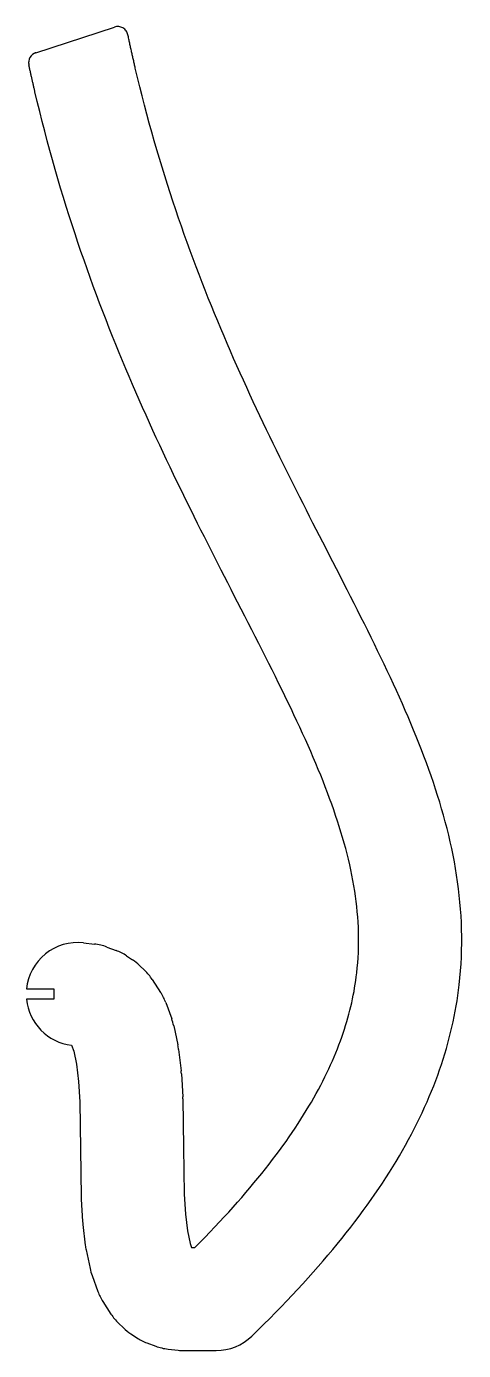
# Model space of a CAD drawing. Header units: millimetres. Extents: x 29 to 156, y -109 to 276.
import ezdxf

# ---------------------------------------------------------------- set-up
doc = ezdxf.new("R2010")
doc.units = ezdxf.units.MM
doc.layers.add('Shape2DView026', color=7, linetype='CONTINUOUS')

msp = doc.modelspace()

# ---------------------------------------------------------------- linework, layer by layer
at = {"layer": 'Shape2DView026'}
for p, q in [((31.774, 268.665), (54.7164, 276.148)), ((45.6573, 9.90817), (48.83, 9.55547)), ((52.4631, 8.68341), (55.176, 7.66088)), ((58.1949, 6.11299), (59.9035, 4.97614)), ((62.0047, 3.28706), (63.5024, 1.84331)), ((29.0752, -3.5), (37.0231, -3.5)), ((37.0231, -3.5), (37.0231, -6.5)), ((65.673, -0.78793), (68.0917, -4.51353)), ((37.0231, -6.5), (29.0752, -6.5)), ((69.5758, -7.46915), (71.3195, -12.1745)), ((71.9222, -14.2481), (73.1033, -19.7679)), ((42.185, -19.8898), (42.8128, -21.584)), ((42.8128, -21.584), (43.6216, -25.3639)), ((73.3311, -21.1412), (74.0623, -27.3103)), ((43.6216, -25.3639), (44.2188, -30.4024)), ((44.2188, -30.4024), (44.5671, -36.2913)), ((74.1403, -28.1899), (74.5339, -34.843)), ((44.5671, -36.2913), (44.7864, -50.0632)), ((74.5582, -35.4899), (74.7826, -49.5871)), ((74.7827, -49.5902), (74.9961, -63.168)), ((44.7864, -50.0632), (45.0048, -63.9584)), ((45.0284, -64.596), (45.4093, -71.1279)), ((74.9961, -63.168), (75.333, -68.9451)), ((75.333, -68.9451), (75.9088, -73.8647)), ((45.4856, -71.9983), (46.1926, -78.0396)), ((75.9088, -73.8647), (76.6833, -77.5212)), ((46.4165, -79.4043), (47.5584, -84.7952)), ((76.6833, -77.5212), (77.0934, -78.6357)), ((77.0934, -78.6357), (78.0864, -78.6357)), ((48.1555, -86.8665), (49.8411, -91.4474)), ((51.3269, -94.4196), (53.6647, -98.0306)), ((55.8593, -100.691), (57.3068, -102.083)), ((59.4428, -103.791), (61.0942, -104.88)), ((64.117, -106.416), (66.6629, -107.365)), ((70.258, -108.219), (73.2238, -108.545)), ((74.8668, -108.636), (84.222, -108.636))]:
    msp.add_line(p, q, dxfattribs=at)
for centre, start_param, end_param in [((44, -5), 6.17247, 1.47063), ((47.1727, -5.35269), 5.92274, 6.17247), ((49.8856, -6.37522), 5.69608, 5.92274), ((51.5942, -7.51207), 5.51611, 5.69608), ((53.0918, -8.95582), 5.28821, 5.51611), ((44, -5), 1.67096, 3.02029), ((55.5106, -12.6814), 5.06728, 5.28821), ((57.2542, -17.3867), 4.92319, 5.06728), ((58.4354, -22.9066), 4.83035, 4.92319), ((59.1665, -29.0757), 4.77148, 4.83035), ((59.5601, -35.7287), 4.72831, 4.77148), ((59.7845, -49.8259), 4.7281, 4.72831), ((60.0029, -63.7227), 1.58651, 1.62905), ((60.3839, -70.2546), 1.62905, 1.6873), ((61.0909, -76.2959), 1.6873, 1.77953), ((62.2328, -81.6868), 1.77953, 1.92337), ((63.9184, -86.2676), 1.92337, 2.14535), ((66.2562, -89.8786), 2.14535, 2.37577), ((67.7037, -91.2705), 2.37577, 2.55836), ((69.3551, -92.3601), 2.55836, 2.78487), ((71.901, -93.3089), 2.78487, 3.03184), ((84.222, -93.6357), 3.14159, 3.90986), ((74.8668, -93.6357), 3.03184, 3.14159)]:
    msp.add_ellipse(centre, major_axis=(0, 15), ratio=1, start_param=start_param, end_param=end_param, dxfattribs=at)
for points, knots in [([(58.582, 273.915), (58.4996, 274.308), (58.3334, 274.695), (58.0911, 275.035), (57.8449, 275.382), (57.52, 275.679), (57.1472, 275.893), (56.7747, 276.109), (56.3552, 276.242), (55.9317, 276.282), (55.5163, 276.322), (55.098, 276.273), (54.7164, 276.148)], [0, 0, 0, 0, 0.247593, 0.247593, 0.247593, 0.5, 0.5, 0.5, 0.752407, 0.752407, 0.752407, 1, 1, 1, 1]), ([(58.582, 273.915), (58.4996, 274.308), (58.3334, 274.695), (58.0911, 275.035), (57.8449, 275.382), (57.52, 275.679), (57.1472, 275.893), (56.7747, 276.109), (56.3552, 276.242), (55.9317, 276.282), (55.5163, 276.322), (55.098, 276.273), (54.7164, 276.148)], [0, 0, 0, 0, 0.247593, 0.247593, 0.247593, 0.5, 0.5, 0.5, 0.752407, 0.752407, 0.752407, 1, 1, 1, 1]), ([(31.774, 268.665), (31.095, 268.448), (30.4708, 267.956), (30.1024, 267.306), (29.7271, 266.66), (29.6171, 265.873), (29.7723, 265.177)], [0, 0, 0, 0, 0.5, 0.5, 0.5, 1, 1, 1, 1]), ([(117.164, 122.699), (107.132, 142.216), (96.4354, 163.052), (86.5446, 186.284), (76.654, 209.515), (67.5618, 235.131), (60.7432, 264.209)], [0.609832, 0.609832, 0.609832, 0.609832, 0.765097, 0.765097, 0.765097, 0.920362, 0.920362, 0.920362, 0.920362]), ([(117.164, 122.699), (107.132, 142.216), (96.4354, 163.052), (86.5446, 186.284), (76.654, 209.515), (67.5618, 235.131), (60.7432, 264.209)], [0.609832, 0.609832, 0.609832, 0.609832, 0.765097, 0.765097, 0.765097, 0.920362, 0.920362, 0.920362, 0.920362]), ([(90.481, 108.987), (80.4515, 128.507), (69.3545, 150.081), (58.9426, 174.531), (48.5306, 198.981), (38.8117, 226.318), (31.5351, 257.362)], [0.609832, 0.609832, 0.609832, 0.609832, 0.765097, 0.765097, 0.765097, 0.920362, 0.920362, 0.920362, 0.920362]), ([(154.965, -2.32361), (156.222, 8.49863), (155.837, 19.1428), (154.215, 29.5591), (152.593, 39.9826), (149.755, 50.1847), (146.117, 60.339), (142.476, 70.4956), (138.033, 80.6162), (133.111, 90.9345), (128.187, 101.252), (122.78, 111.769), (117.164, 122.699)], [0.262087, 0.262087, 0.262087, 0.262087, 0.349023, 0.349023, 0.349023, 0.435959, 0.435959, 0.435959, 0.522896, 0.522896, 0.522896, 0.609832, 0.609832, 0.609832, 0.609832]), ([(154.965, -2.32361), (156.222, 8.49863), (155.837, 19.1428), (154.215, 29.5591), (152.593, 39.9826), (149.755, 50.1847), (146.117, 60.339), (142.476, 70.4956), (138.033, 80.6162), (133.111, 90.9345), (128.187, 101.252), (122.78, 111.769), (117.164, 122.699)], [0.262087, 0.262087, 0.262087, 0.262087, 0.349023, 0.349023, 0.349023, 0.435959, 0.435959, 0.435959, 0.522896, 0.522896, 0.522896, 0.609832, 0.609832, 0.609832, 0.609832]), ([(125.165, 1.12941), (126.078, 9.03994), (125.827, 16.8526), (124.571, 24.9505), (123.314, 33.0412), (121.033, 41.4106), (117.875, 50.2186), (114.721, 59.0241), (110.693, 68.2565), (106.036, 78.015), (101.38, 87.7742), (96.0977, 98.0581), (90.481, 108.987)], [0.262087, 0.262087, 0.262087, 0.262087, 0.349023, 0.349023, 0.349023, 0.435959, 0.435959, 0.435959, 0.522896, 0.522896, 0.522896, 0.609832, 0.609832, 0.609832, 0.609832]), ([(78.0864, -78.6357), (86.0799, -70.6448), (92.8769, -63.048), (98.5968, -55.8129), (104.318, -48.5774), (108.961, -41.706), (112.673, -35.1545), (116.386, -28.6013), (119.171, -22.3713), (121.199, -16.3691), (123.226, -10.3646), (124.501, -4.58564), (125.165, 1.12941)], [0.0109404, 0.0109404, 0.0109404, 0.0109404, 0.0737271, 0.0737271, 0.0737271, 0.136514, 0.136514, 0.136514, 0.1993, 0.1993, 0.1993, 0.262087, 0.262087, 0.262087, 0.262087]), ([(78.0864, -78.6357), (86.0799, -70.6448), (92.8769, -63.048), (98.5968, -55.8129), (104.318, -48.5774), (108.961, -41.706), (112.673, -35.1545), (116.386, -28.6013), (119.171, -22.3713), (121.199, -16.3691), (123.226, -10.3646), (124.501, -4.58564), (125.165, 1.12941)], [0.0109404, 0.0109404, 0.0109404, 0.0109404, 0.0737271, 0.0737271, 0.0737271, 0.136514, 0.136514, 0.136514, 0.1993, 0.1993, 0.1993, 0.262087, 0.262087, 0.262087, 0.262087]), ([(94.6454, -104.422), (104.137, -95.2503), (112.388, -86.3703), (119.508, -77.6767), (126.628, -68.9835), (132.618, -60.4742), (137.558, -52.0529), (142.497, -43.6337), (146.384, -35.2982), (149.266, -27.0075), (152.149, -18.7193), (154.022, -10.4781), (154.965, -2.32361)], [0, 0, 0, 0, 0.0655217, 0.0655217, 0.0655217, 0.131043, 0.131043, 0.131043, 0.196565, 0.196565, 0.196565, 0.262087, 0.262087, 0.262087, 0.262087]), ([(94.6454, -104.422), (104.137, -95.2503), (112.388, -86.3703), (119.508, -77.6767), (126.628, -68.9835), (132.618, -60.4742), (137.558, -52.0529), (142.497, -43.6337), (146.384, -35.2982), (149.266, -27.0075), (152.149, -18.7193), (154.022, -10.4781), (154.965, -2.32361)], [0, 0, 0, 0, 0.0655217, 0.0655217, 0.0655217, 0.131043, 0.131043, 0.131043, 0.196565, 0.196565, 0.196565, 0.262087, 0.262087, 0.262087, 0.262087])]:
    msp.add_open_spline(points, degree=3, knots=knots, dxfattribs=at)
for points in [[(60.7432, 264.209), (59.6199, 268.998), (58.582, 273.915)], [(60.7432, 264.209), (59.6199, 268.998), (58.582, 273.915)], [(29.713, 266.041), (29.6805, 265.599), (29.7723, 265.177)], [(31.774, 268.665), (31.4608, 268.563), (31.1706, 268.391)], [(31.5351, 257.362), (30.6278, 261.231), (29.7723, 265.177)]]:
    msp.add_open_spline(points, degree=2, dxfattribs=at)

doc.saveas('drawing.dxf')
